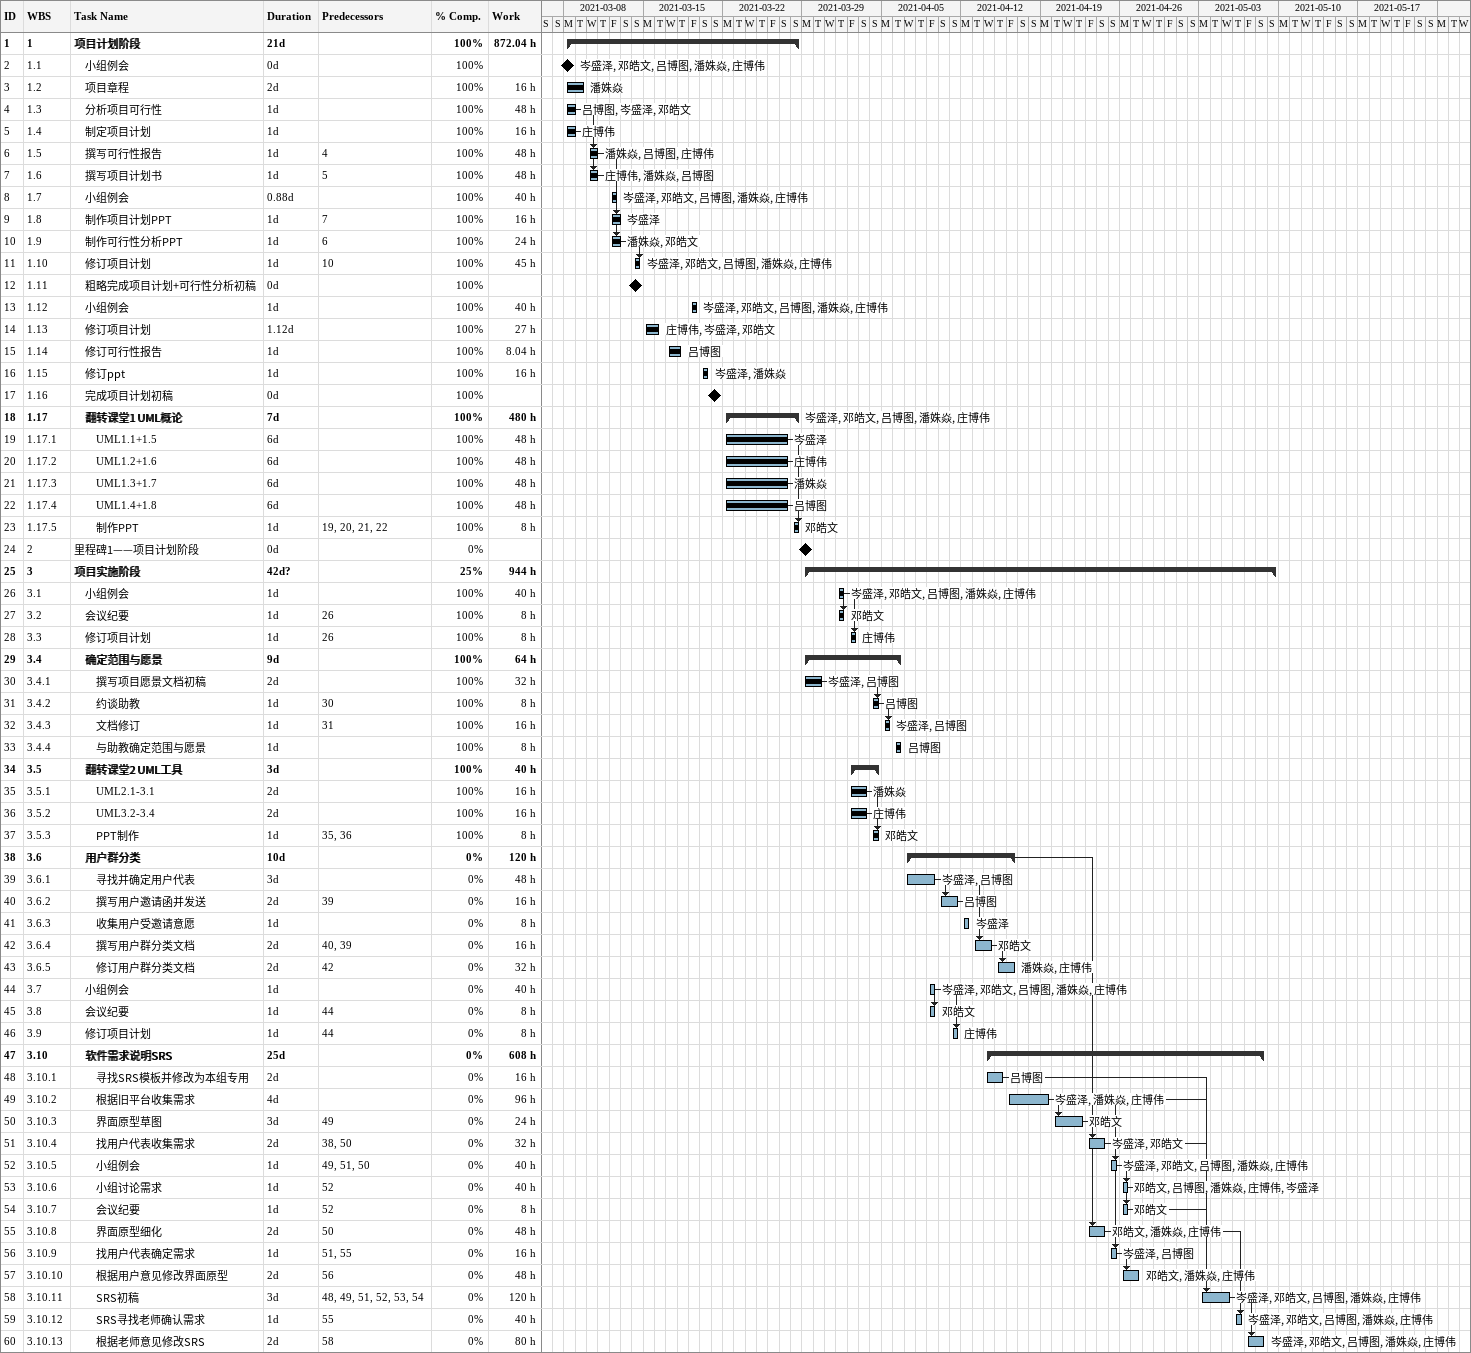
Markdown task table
| ID | WBS | Task | Duration | Start | Finish | Predecessors | Resources | % complete | Work (h) |
|---|---|---|---|---|---|---|---|---|---|
| 1 | 1 | **项目计划阶段** | 21d | 2021-03-08 | 2021-03-28 |  |  | 100 | 872.04 |
| 2 | 1.1 | 小组例会 | 0d | 2021-03-08 | 2021-03-08 |  | 岑盛泽, 邓皓文, 吕博图, 潘姝焱, 庄博伟 | 100 |  |
| 3 | 1.2 | 项目章程 | 2d | 2021-03-08 | 2021-03-09 |  | 潘姝焱 | 100 | 16 |
| 4 | 1.3 | 分析项目可行性 | 1d | 2021-03-08 | 2021-03-09 |  | 吕博图, 岑盛泽, 邓皓文 | 100 | 48 |
| 5 | 1.4 | 制定项目计划 | 1d | 2021-03-08 | 2021-03-09 |  | 庄博伟 | 100 | 16 |
| 6 | 1.5 | 撰写可行性报告 | 1d | 2021-03-10 | 2021-03-11 | 4 | 潘姝焱, 吕博图, 庄博伟 | 100 | 48 |
| 7 | 1.6 | 撰写项目计划书 | 1d | 2021-03-10 | 2021-03-11 | 5 | 庄博伟, 潘姝焱, 吕博图 | 100 | 48 |
| 8 | 1.7 | 小组例会 | 0.88d | 2021-03-12 | 2021-03-12 |  | 岑盛泽, 邓皓文, 吕博图, 潘姝焱, 庄博伟 | 100 | 40 |
| 9 | 1.8 | 制作项目计划PPT | 1d | 2021-03-12 | 2021-03-13 | 7 | 岑盛泽 | 100 | 16 |
| 10 | 1.9 | 制作可行性分析PPT | 1d | 2021-03-12 | 2021-03-13 | 6 | 潘姝焱, 邓皓文 | 100 | 24 |
| 11 | 1.10 | 修订项目计划 | 1d | 2021-03-14 | 2021-03-14 | 10 | 岑盛泽, 邓皓文, 吕博图, 潘姝焱, 庄博伟 | 100 | 45 |
| 12 | 1.11 | 粗略完成项目计划+可行性分析初稿 | 0d | 2021-03-14 | 2021-03-14 |  |  | 100 |  |
| 13 | 1.12 | 小组例会 | 1d | 2021-03-19 | 2021-03-19 |  | 岑盛泽, 邓皓文, 吕博图, 潘姝焱, 庄博伟 | 100 | 40 |
| 14 | 1.13 | 修订项目计划 | 1.12d | 2021-03-15 | 2021-03-16 |  | 庄博伟, 岑盛泽, 邓皓文 | 100 | 27 |
| 15 | 1.14 | 修订可行性报告 | 1d | 2021-03-17 | 2021-03-18 |  | 吕博图 | 100 | 8.04 |
| 16 | 1.15 | 修订ppt | 1d | 2021-03-20 | 2021-03-20 |  | 岑盛泽, 潘姝焱 | 100 | 16 |
| 17 | 1.16 | 完成项目计划初稿 | 0d | 2021-03-21 | 2021-03-21 |  |  | 100 |  |
| 18 | 1.17 | **翻转课堂1 UML概论** | 7d | 2021-03-22 | 2021-03-28 |  | 岑盛泽, 邓皓文, 吕博图, 潘姝焱, 庄博伟 | 100 | 480 |
| 19 | 1.17.1 | UML1.1+1.5 | 6d | 2021-03-22 | 2021-03-27 |  | 岑盛泽 | 100 | 48 |
| 20 | 1.17.2 | UML1.2+1.6 | 6d | 2021-03-22 | 2021-03-27 |  | 庄博伟 | 100 | 48 |
| 21 | 1.17.3 | UML1.3+1.7 | 6d | 2021-03-22 | 2021-03-27 |  | 潘姝焱 | 100 | 48 |
| 22 | 1.17.4 | UML1.4+1.8 | 6d | 2021-03-22 | 2021-03-27 |  | 吕博图 | 100 | 48 |
| 23 | 1.17.5 | 制作PPT | 1d | 2021-03-28 | 2021-03-28 | 19, 20, 21, 22 | 邓皓文 | 100 | 8 |
| 24 | 2 | 里程碑1——项目计划阶段 | 0d | 2021-03-29 | 2021-03-29 |  |  | 0 |  |
| 25 | 3 | **项目实施阶段** | 42d? | 2021-03-29 | 2021-05-09 |  |  | 25 | 944 |
| 26 | 3.1 | 小组例会 | 1d | 2021-04-01 | 2021-04-01 |  | 岑盛泽, 邓皓文, 吕博图, 潘姝焱, 庄博伟 | 100 | 40 |
| 27 | 3.2 | 会议纪要 | 1d | 2021-04-01 | 2021-04-01 | 26 | 邓皓文 | 100 | 8 |
| 28 | 3.3 | 修订项目计划 | 1d | 2021-04-02 | 2021-04-02 | 26 | 庄博伟 | 100 | 8 |
| 29 | 3.4 | **确定范围与愿景** | 9d | 2021-03-29 | 2021-04-06 |  |  | 100 | 64 |
| 30 | 3.4.1 | 撰写项目愿景文档初稿 | 2d | 2021-03-29 | 2021-03-30 |  | 岑盛泽, 吕博图 | 100 | 32 |
| 31 | 3.4.2 | 约谈助教 | 1d | 2021-04-04 | 2021-04-04 | 30 | 吕博图 | 100 | 8 |
| 32 | 3.4.3 | 文档修订 | 1d | 2021-04-05 | 2021-04-05 | 31 | 岑盛泽, 吕博图 | 100 | 16 |
| 33 | 3.4.4 | 与助教确定范围与愿景 | 1d | 2021-04-06 | 2021-04-06 |  | 吕博图 | 100 | 8 |
| 34 | 3.5 | **翻转课堂2 UML工具** | 3d | 2021-04-02 | 2021-04-04 |  |  | 100 | 40 |
| 35 | 3.5.1 | UML2.1-3.1 | 2d | 2021-04-02 | 2021-04-03 |  | 潘姝焱 | 100 | 16 |
| 36 | 3.5.2 | UML3.2-3.4 | 2d | 2021-04-02 | 2021-04-03 |  | 庄博伟 | 100 | 16 |
| 37 | 3.5.3 | PPT制作 | 1d | 2021-04-04 | 2021-04-04 | 35, 36 | 邓皓文 | 100 | 8 |
| 38 | 3.6 | **用户群分类** | 10d | 2021-04-07 | 2021-04-16 |  |  | 0 | 120 |
| 39 | 3.6.1 | 寻找并确定用户代表 | 3d | 2021-04-07 | 2021-04-09 |  | 岑盛泽, 吕博图 | 0 | 48 |
| 40 | 3.6.2 | 撰写用户邀请函并发送 | 2d | 2021-04-10 | 2021-04-11 | 39 | 吕博图 | 0 | 16 |
| 41 | 3.6.3 | 收集用户受邀请意愿 | 1d | 2021-04-12 | 2021-04-12 |  | 岑盛泽 | 0 | 8 |
| 42 | 3.6.4 | 撰写用户群分类文档 | 2d | 2021-04-13 | 2021-04-14 | 40, 39 | 邓皓文 | 0 | 16 |
| 43 | 3.6.5 | 修订用户群分类文档 | 2d | 2021-04-15 | 2021-04-16 | 42 | 潘姝焱, 庄博伟 | 0 | 32 |
| 44 | 3.7 | 小组例会 | 1d | 2021-04-09 | 2021-04-09 |  | 岑盛泽, 邓皓文, 吕博图, 潘姝焱, 庄博伟 | 0 | 40 |
| 45 | 3.8 | 会议纪要 | 1d | 2021-04-09 | 2021-04-09 | 44 | 邓皓文 | 0 | 8 |
| 46 | 3.9 | 修订项目计划 | 1d | 2021-04-11 | 2021-04-11 | 44 | 庄博伟 | 0 | 8 |
| 47 | 3.10 | **软件需求说明SRS** | 25d | 2021-04-14 | 2021-05-08 |  |  | 0 | 608 |
| 48 | 3.10.1 | 寻找SRS模板并修改为本组专用 | 2d | 2021-04-14 | 2021-04-15 |  | 吕博图 | 0 | 16 |
| 49 | 3.10.2 | 根据旧平台收集需求 | 4d | 2021-04-16 | 2021-04-19 |  | 岑盛泽, 潘姝焱, 庄博伟 | 0 | 96 |
| 50 | 3.10.3 | 界面原型草图 | 3d | 2021-04-20 | 2021-04-22 | 49 | 邓皓文 | 0 | 24 |
| 51 | 3.10.4 | 找用户代表收集需求 | 2d | 2021-04-23 | 2021-04-24 | 38, 50 | 岑盛泽, 邓皓文 | 0 | 32 |
| 52 | 3.10.5 | 小组例会 | 1d | 2021-04-25 | 2021-04-25 | 49, 51, 50 | 岑盛泽, 邓皓文, 吕博图, 潘姝焱, 庄博伟 | 0 | 40 |
| 53 | 3.10.6 | 小组讨论需求 | 1d | 2021-04-26 | 2021-04-26 | 52 | 邓皓文, 吕博图, 潘姝焱, 庄博伟, 岑盛泽 | 0 | 40 |
| 54 | 3.10.7 | 会议纪要 | 1d | 2021-04-26 | 2021-04-26 | 52 | 邓皓文 | 0 | 8 |
| 55 | 3.10.8 | 界面原型细化 | 2d | 2021-04-23 | 2021-04-24 | 50 | 邓皓文, 潘姝焱, 庄博伟 | 0 | 48 |
| 56 | 3.10.9 | 找用户代表确定需求 | 1d | 2021-04-25 | 2021-04-25 | 51, 55 | 岑盛泽, 吕博图 | 0 | 16 |
| 57 | 3.10.10 | 根据用户意见修改界面原型 | 2d | 2021-04-26 | 2021-04-27 | 56 | 邓皓文, 潘姝焱, 庄博伟 | 0 | 48 |
| 58 | 3.10.11 | SRS初稿 | 3d | 2021-05-03 | 2021-05-05 | 48, 49, 51, 52, 53, 54 | 岑盛泽, 邓皓文, 吕博图, 潘姝焱, 庄博伟 | 0 | 120 |
| 59 | 3.10.12 | SRS寻找老师确认需求 | 1d | 2021-05-06 | 2021-05-06 | 55 | 岑盛泽, 邓皓文, 吕博图, 潘姝焱, 庄博伟 | 0 | 40 |
| 60 | 3.10.13 | 根据老师意见修改SRS | 2d | 2021-05-07 | 2021-05-08 | 58 | 岑盛泽, 邓皓文, 吕博图, 潘姝焱, 庄博伟 | 0 | 80 |
